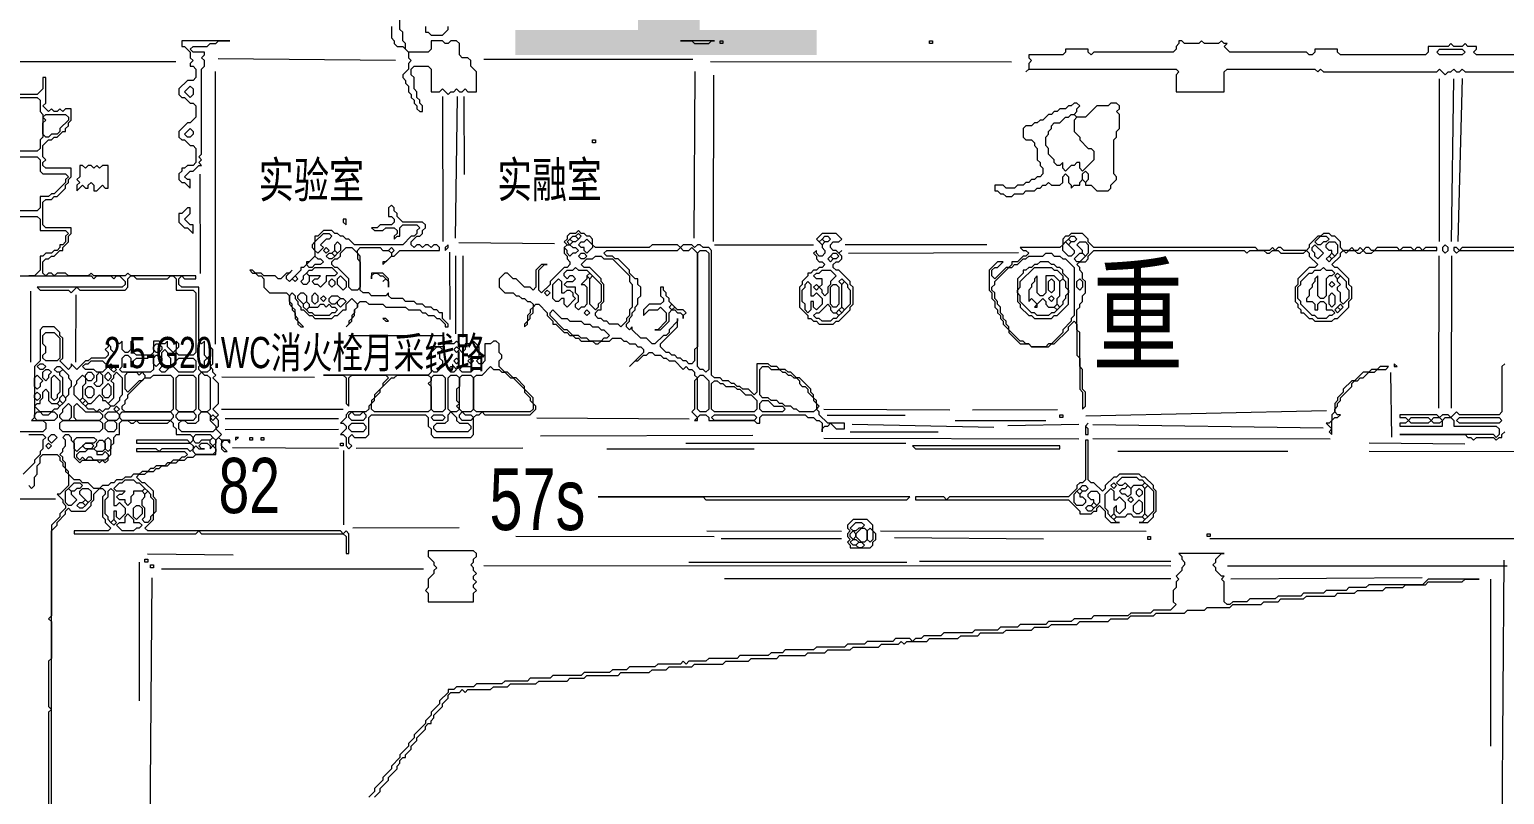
# Model space of a CAD drawing. Extents: x 10 to 1971, y 11 to 1392.
# Drawn here: x 695 to 1216, y 770 to 1040 of the extents above; entities that cross this region are included whole.
import ezdxf

# ---------------------------------------------------------------- set-up
doc = ezdxf.new("R2010")
doc.units = 0
for name, color, linetype, lineweight in [('OCR_TEXT', 6, 'Continuous', 0), ('TRACE_CURVE', 6, 'Continuous', 0), ('TRACE_STRAIGHT', 5, 'Continuous', 0), ('TRACE_TEXT_SYMBOL', 6, 'Continuous', 0)]:
    doc.layers.add(name, color=color, linetype=linetype, lineweight=lineweight)
doc.styles.add('wqy-unicode', font='wqy-unicode.lff')

msp = doc.modelspace()

# ---------------------------------------------------------------- linework, layer by layer
at = {"layer": 'TRACE_CURVE', "color": 6}
for points in [[(846, 1019), (847, 1018), (848, 1018), (849, 1019), (850, 1018), (853, 1018), (853, 1025), (851, 1027), (851, 1029), (850, 1030), (848, 1030), (847, 1031), (847, 1035), (846, 1036), (844, 1036), (843, 1035), (842, 1035), (841, 1036), (837, 1036), (837, 1033), (836, 1032), (829, 1032), (828, 1033), (828, 1035), (827, 1036), (827, 1039), (826, 1040), (826, 1044)], [(823, 1041), (823, 1037), (824, 1036), (824, 1035), (825, 1034), (827, 1034), (829, 1032), (829, 1030), (830, 1029), (829, 1028), (829, 1026), (827, 1024), (827, 1023), (828, 1022), (828, 1021), (829, 1020), (829, 1018), (830, 1017), (830, 1016), (831, 1015), (831, 1014), (832, 1013), (832, 1012), (833, 1011), (834, 1011), (834, 1013), (833, 1014), (833, 1015), (832, 1016), (832, 1018), (831, 1019), (831, 1023), (830, 1024), (830, 1026), (831, 1027), (836, 1027), (837, 1026), (837, 1018), (840, 1018), (841, 1019), (843, 1017), (844, 1018), (845, 1018), (846, 1019)], [(835, 1041), (835, 1039), (836, 1039), (837, 1038), (841, 1038), (843, 1040), (843, 1041)], [(710, 970), (701, 970), (700, 971), (700, 979), (701, 980), (703, 980), (704, 981), (705, 981), (708, 984), (708, 985), (709, 986), (709, 987), (710, 988), (710, 991), (701, 991), (700, 992), (700, 993), (701, 994), (700, 995), (700, 999), (702, 1001), (703, 1001), (704, 1002), (705, 1002), (707, 1004), (708, 1004), (708, 1005), (709, 1006), (709, 1007), (710, 1008), (710, 1012), (708, 1012), (707, 1011), (706, 1012), (705, 1011), (704, 1011), (703, 1012), (702, 1011), (700, 1013), (701, 1014), (701, 1023), (700, 1023), (700, 1019), (698, 1017), (679, 1017)], [(673, 1016), (698, 1016), (699, 1015), (699, 1011), (700, 1010), (700, 1002), (699, 1001), (699, 998), (698, 997), (673, 997)], [(673, 995), (698, 995), (699, 994), (699, 990), (700, 989), (708, 989), (709, 988), (708, 987), (708, 986), (704, 982), (703, 982), (702, 981), (699, 981), (699, 977), (698, 976), (673, 976)], [(673, 974), (698, 974), (699, 973), (699, 969), (708, 969), (709, 968), (708, 967), (708, 965), (707, 964), (706, 964), (706, 963), (705, 962), (704, 962)], [(763, 894), (764, 895), (765, 895), (766, 894), (766, 895), (763, 895), (762, 896), (763, 897), (761, 899), (762, 900), (762, 902), (761, 903), (762, 904), (760, 906), (762, 908), (762, 915), (760, 917), (761, 918), (760, 919), (760, 920), (759, 921), (760, 922), (760, 927), (759, 928), (759, 925), (758, 924), (757, 925), (757, 930), (756, 929), (755, 930), (755, 949), (749, 949), (748, 950), (748, 952), (749, 953), (750, 952), (754, 952), (754, 953), (731, 953), (730, 954), (729, 953), (718, 953), (717, 954), (716, 953), (709, 953), (708, 954), (705, 954), (704, 953), (703, 954), (702, 954), (701, 953), (700, 954), (700, 958), (701, 959), (702, 959), (703, 960), (704, 960), (706, 962), (707, 962), (707, 963), (709, 965), (709, 967), (710, 968), (710, 970)], [(889, 969), (888, 968), (886, 968), (885, 967), (885, 966), (884, 965), (885, 964), (884, 963), (884, 961), (885, 960), (885, 959), (886, 958), (886, 957), (885, 956), (884, 956), (879, 951), (879, 950), (876, 947), (875, 948), (875, 955), (877, 957), (878, 957), (876, 957), (874, 955), (874, 949), (873, 948), (872, 949), (870, 949), (867, 952), (866, 952), (864, 954), (863, 954), (861, 952), (861, 949), (863, 947), (866, 947), (867, 946), (868, 946), (869, 945), (870, 945), (871, 944), (872, 944), (873, 943), (873, 942), (872, 941), (872, 940), (871, 939), (871, 937), (870, 936), (870, 935), (871, 936), (871, 937), (872, 938), (872, 939), (873, 940), (873, 942), (874, 943), (875, 943), (878, 940), (878, 939), (880, 937), (880, 936), (881, 936), (884, 933)], [(975, 901), (975, 898), (975, 899), (976, 900), (977, 900), (978, 901), (980, 899), (983, 899), (983, 901), (977, 901), (974, 904), (974, 905), (973, 906), (974, 907), (973, 908), (973, 909), (972, 910), (972, 911), (971, 912), (971, 913), (967, 917), (966, 917), (964, 919), (963, 919), (962, 920), (960, 920), (959, 921), (957, 921), (956, 922), (952, 922), (952, 912), (951, 911), (949, 913), (947, 913), (946, 914), (945, 914), (944, 915), (943, 915), (942, 916), (940, 916), (939, 917), (937, 917), (936, 918), (936, 962), (935, 963), (933, 963), (932, 964), (931, 964), (930, 963), (929, 964), (926, 964), (925, 963), (924, 964), (915, 964), (914, 963), (895, 963), (894, 964), (894, 966), (893, 967), (892, 967), (891, 968), (890, 968), (889, 969)], [(704, 962), (703, 961), (701, 961), (700, 960), (699, 960), (699, 955), (697, 953), (695, 953)], [(1233, 963), (1201, 963), (1200, 962), (1199, 963), (1198, 963), (1198, 962), (1199, 961), (1200, 962), (1234, 962)], [(672, 953), (717, 953), (718, 952), (719, 953), (724, 953), (725, 952), (726, 953), (727, 953), (729, 951), (729, 950), (728, 949), (698, 949), (699, 948), (709, 948), (710, 947), (712, 949), (713, 948), (729, 948), (730, 949), (730, 952), (731, 953), (732, 953), (733, 952), (744, 952), (745, 953), (746, 953), (747, 952), (747, 948), (753, 948), (754, 947), (754, 926), (753, 925), (748, 925), (747, 926), (747, 927), (748, 928), (748, 929), (747, 930), (747, 927), (746, 926), (744, 928), (744, 930), (743, 929), (742, 929), (741, 930), (739, 930), (739, 926), (738, 925), (733, 925), (732, 926), (732, 929)], [(732, 929), (731, 930), (731, 927), (730, 926), (729, 926), (728, 927), (728, 930), (727, 929), (726, 930), (726, 927), (725, 926), (724, 927), (724, 928), (723, 929), (723, 930), (723, 928), (722, 927), (723, 926), (723, 925), (722, 924), (717, 924), (716, 923), (715, 923), (712, 920), (710, 922), (710, 921), (709, 920), (706, 923), (707, 924), (707, 931), (706, 932), (706, 933), (704, 935), (700, 935), (699, 934), (699, 923), (697, 921), (697, 903), (696, 902), (700, 902), (701, 901), (701, 899), (700, 898), (689, 898)], [(884, 933), (885, 933), (886, 932), (887, 932), (888, 931), (889, 931), (890, 930), (894, 930), (895, 929), (896, 929), (897, 930), (900, 930), (901, 931), (904, 931), (905, 930), (906, 930), (907, 929), (909, 929), (910, 928), (911, 928), (912, 927), (912, 926), (907, 921), (909, 923), (910, 923), (912, 925), (913, 925), (914, 926), (915, 926), (916, 925), (918, 925), (919, 924), (920, 924), (921, 923), (923, 923), (926, 920), (927, 921), (928, 920), (929, 920), (930, 919), (930, 918), (931, 917), (930, 916), (930, 906), (929, 905), (931, 903), (930, 902), (931, 902), (931, 903), (932, 904), (934, 904), (935, 903), (935, 902), (951, 902), (952, 901), (953, 901), (953, 903), (954, 904), (969, 904), (970, 903), (972, 903), (973, 902), (974, 902), (975, 901)], [(1216, 922), (1215, 921), (1215, 905), (1214, 904), (1200, 904)], [(708, 887), (707, 888), (707, 889), (706, 890), (707, 891), (707, 892), (708, 893), (708, 895), (707, 896), (708, 897), (709, 897), (710, 896), (710, 895), (711, 894), (711, 889), (713, 887), (714, 888), (719, 888), (720, 887), (721, 888), (722, 887), (723, 888), (723, 889), (724, 890), (724, 893), (725, 894), (725, 896), (726, 897), (727, 897), (727, 901)], [(727, 901), (728, 902), (730, 902), (731, 901), (732, 901), (733, 902), (734, 901), (744, 901), (745, 902), (746, 901), (746, 900), (747, 899), (747, 897), (752, 897), (753, 896), (753, 895), (752, 894), (751, 895), (733, 895), (733, 894), (752, 894), (753, 893), (753, 892), (752, 891), (751, 892), (742, 892), (741, 891), (740, 892), (733, 892), (733, 891), (750, 891), (751, 890), (750, 889), (749, 889), (748, 888), (746, 888), (745, 887), (744, 887), (743, 886), (740, 886), (739, 885), (738, 885), (737, 884), (735, 884), (734, 883), (732, 883), (731, 882), (729, 882), (728, 881), (726, 881), (725, 880), (724, 880), (723, 879), (721, 879), (720, 878), (718, 878), (716, 880), (714, 880), (713, 881), (711, 881), (709, 883), (709, 884), (708, 885), (708, 887)], [(1200, 904), (1199, 905), (1197, 903), (1196, 904), (1194, 904), (1193, 903), (1192, 904), (1179, 904), (1179, 903), (1181, 903), (1182, 902), (1181, 901), (1179, 901), (1179, 900), (1194, 900), (1194, 902), (1195, 903), (1197, 903), (1198, 902), (1198, 900), (1213, 900), (1214, 899), (1214, 897), (1213, 896), (1212, 897), (1179, 897), (1202, 897), (1203, 896), (1204, 896), (1205, 895), (1206, 896), (1212, 896), (1213, 895), (1214, 896), (1215, 896), (1215, 897), (1216, 898)], [(695, 897), (700, 897), (701, 896), (700, 895), (700, 892), (699, 891), (699, 890), (697, 888), (697, 887), (693, 883)], [(710, 870), (715, 870), (717, 872), (717, 873), (718, 874), (718, 876), (720, 878), (721, 878), (722, 877), (722, 876), (721, 875), (721, 868), (722, 867), (722, 866), (724, 864), (723, 863), (711, 863), (711, 862), (754, 862), (755, 863), (756, 862), (806, 862), (807, 861), (807, 855), (808, 855), (808, 862), (807, 863), (806, 862), (805, 863), (737, 863), (736, 864), (739, 867), (739, 869), (740, 870), (740, 874), (739, 875), (739, 877), (736, 880), (735, 880), (733, 882), (734, 883), (736, 883), (737, 884), (739, 884), (740, 885), (741, 885), (742, 886), (744, 886), (745, 887), (747, 887), (748, 888), (750, 888), (751, 889), (753, 889), (754, 890), (761, 890), (761, 895), (762, 896), (763, 895), (763, 892), (764, 891), (765, 891), (763, 893), (763, 894)], [(695, 879), (696, 878), (697, 879), (697, 882), (698, 883), (698, 886)], [(698, 886), (699, 887), (699, 889), (700, 890), (705, 890), (706, 889), (706, 888), (707, 887), (707, 886), (708, 885), (708, 884), (709, 883), (709, 879), (706, 876), (705, 876), (707, 874), (707, 873), (708, 872), (708, 871), (706, 869), (706, 868), (703, 865), (703, 833), (702, 832), (703, 831), (703, 818), (702, 817), (702, 801), (703, 800), (702, 799), (702, 763)], [(703, 765), (703, 863), (705, 865), (705, 866), (708, 869), (708, 870), (709, 871), (710, 870)], [(1101, 855), (1102, 854), (1102, 853), (1103, 852), (1103, 851), (1102, 850), (1102, 849), (1100, 847), (1101, 846), (1100, 845), (1100, 843), (1099, 842), (1099, 838), (1100, 837), (1098, 835), (1092, 835), (1091, 834), (1084, 834), (1083, 833), (1071, 833), (1070, 832), (1064, 832), (1063, 831), (1055, 831), (1054, 830), (1045, 830), (1044, 829), (1038, 829), (1037, 828), (1029, 828), (1028, 827), (1018, 827), (1017, 826), (1011, 826), (1010, 825), (1008, 825), (1007, 824), (1006, 825), (1001, 825), (1000, 824), (991, 824), (990, 823), (984, 823), (983, 822), (973, 822), (972, 821), (962, 821), (961, 820), (957, 820), (956, 819), (946, 819), (945, 818), (935, 818), (934, 817), (928, 817), (927, 816), (926, 817), (925, 816), (917, 816), (916, 815), (907, 815), (906, 814), (901, 814), (900, 813)], [(1163, 841), (1164, 842), (1173, 842), (1174, 843), (1180, 843), (1181, 844), (1188, 844), (1189, 845), (1201, 845), (1202, 846), (1207, 846), (1189, 846), (1187, 844), (1168, 844), (1167, 843), (1161, 843), (1160, 842), (1153, 842), (1152, 841), (1145, 841), (1144, 840), (1136, 840), (1135, 839), (1126, 839), (1125, 838), (1120, 838), (1119, 837), (1118, 837), (1117, 838), (1117, 845), (1116, 846), (1117, 847), (1116, 847), (1114, 849), (1114, 850), (1113, 851), (1114, 852), (1114, 853), (1116, 855), (1117, 855), (1101, 855)], [(886, 811), (891, 811), (892, 812), (903, 812), (904, 813), (914, 813), (915, 814), (920, 814), (921, 815), (929, 815), (930, 816), (940, 816), (941, 817), (949, 817), (950, 818), (959, 818), (960, 819), (969, 819), (970, 820), (976, 820), (977, 821), (985, 821), (986, 822), (995, 822), (996, 823), (1002, 823), (1003, 824), (1004, 823), (1005, 824), (1012, 824), (1013, 825), (1023, 825), (1024, 826), (1030, 826), (1031, 827), (1039, 827), (1040, 828), (1049, 828), (1050, 829), (1055, 829), (1056, 830), (1065, 830), (1066, 831), (1076, 831), (1077, 832), (1083, 832), (1084, 833), (1092, 833), (1093, 834), (1103, 834), (1104, 835), (1110, 835), (1111, 836), (1119, 836), (1120, 837), (1130, 837), (1131, 838), (1136, 838), (1137, 839), (1145, 839), (1146, 840), (1156, 840), (1157, 841), (1163, 841)], [(900, 813), (891, 813), (890, 812), (880, 812), (879, 811), (872, 811), (871, 810), (863, 810), (862, 809), (853, 809), (852, 808), (846, 808), (845, 807), (843, 807), (843, 806), (840, 803), (840, 802), (837, 799), (837, 798), (835, 796), (835, 795), (831, 791), (831, 790), (829, 788), (829, 787), (826, 784), (826, 783), (823, 780), (823, 779), (820, 776), (820, 775), (817, 772), (817, 771), (815, 769)], [(817, 769), (819, 771), (819, 772), (822, 775), (822, 776), (825, 779), (825, 780), (826, 781), (826, 782), (827, 783), (828, 783), (828, 784), (830, 786), (830, 787), (832, 789), (832, 790), (835, 793), (835, 794), (836, 795), (837, 795), (837, 796), (838, 797), (838, 798), (841, 801), (841, 802), (843, 804), (843, 805), (844, 806), (847, 806), (848, 807), (849, 806), (850, 807), (858, 807), (859, 808), (864, 808), (865, 809), (874, 809), (875, 810), (885, 810), (886, 811)]]:
    msp.add_lwpolyline(points, dxfattribs=at)
for points in [[(700, 1009), (701, 1010), (708, 1010), (709, 1009), (709, 1008), (706, 1005), (706, 1004), (705, 1003), (703, 1003), (702, 1002), (701, 1002), (700, 1003), (700, 1007), (701, 1008)], [(884, 963), (885, 964), (886, 964), (887, 963), (888, 963), (889, 962), (888, 961), (887, 961), (886, 960), (885, 961), (885, 962)], [(885, 965), (886, 966), (887, 965), (886, 964)], [(886, 966), (887, 967), (888, 967), (889, 966), (888, 965), (887, 965)], [(888, 967), (889, 968), (890, 967), (889, 966)], [(891, 965), (892, 966), (894, 964), (894, 963), (892, 961), (891, 962), (891, 963), (890, 963), (889, 964), (890, 965)], [(889, 960), (890, 961), (891, 961), (892, 960), (891, 959), (890, 959)], [(894, 959), (895, 960), (897, 960), (898, 959), (901, 959), (907, 953), (907, 951), (908, 950), (908, 942), (907, 941), (907, 939), (906, 938), (906, 937), (904, 935), (903, 936), (900, 936), (899, 937), (898, 937), (897, 938), (896, 938), (895, 939), (895, 940), (896, 941), (897, 941), (897, 943), (898, 944), (898, 950), (897, 951), (897, 952), (893, 956), (891, 956), (890, 957), (892, 959)], [(924, 962), (925, 963), (926, 962), (928, 962), (929, 963), (931, 961), (931, 928), (930, 927), (930, 923), (929, 922), (928, 922), (927, 923), (926, 923), (925, 924), (924, 924), (923, 925), (922, 925), (921, 926), (920, 926), (918, 928), (918, 929), (924, 935), (924, 938), (924, 937), (921, 934), (921, 933), (920, 932), (919, 932), (916, 929), (915, 929), (913, 931), (911, 931), (908, 934), (908, 935), (907, 934), (906, 935), (906, 936), (907, 937), (907, 938), (908, 939), (908, 940), (909, 941), (909, 942), (910, 943), (910, 945), (911, 946), (911, 949), (910, 950), (910, 952), (909, 952), (907, 954), (907, 955), (903, 959), (902, 959), (901, 960), (899, 960), (898, 961), (899, 962)], [(931, 961), (932, 962), (934, 962), (935, 961), (935, 920), (934, 919), (933, 920), (932, 920), (931, 921)], [(887, 955), (888, 956), (889, 955), (892, 955), (893, 954), (892, 953), (892, 952), (890, 950), (891, 950), (892, 949), (892, 943), (891, 942), (890, 942), (889, 941), (888, 942), (888, 943), (889, 944), (889, 946), (888, 947), (888, 949), (885, 949), (884, 950), (885, 951), (887, 951), (888, 952), (887, 953), (886, 953), (885, 952), (884, 953), (884, 954), (885, 955)], [(892, 953), (893, 954), (894, 953), (893, 952)], [(893, 952), (894, 953), (897, 950), (897, 944), (896, 943), (896, 942), (895, 941), (893, 943)], [(877, 947), (878, 948), (879, 947), (878, 946)], [(882, 952), (883, 951), (883, 947), (884, 947), (885, 948), (886, 948), (887, 947), (887, 946), (888, 945), (885, 942), (884, 943), (884, 945), (883, 945), (882, 944), (881, 944), (880, 945), (880, 950)], [(879, 940), (880, 941), (883, 938), (885, 938), (886, 937), (890, 937), (891, 936), (893, 936), (894, 935), (896, 935), (897, 934), (898, 934), (900, 932), (899, 931), (898, 931), (897, 930), (893, 930), (892, 931), (890, 931), (889, 932), (887, 932), (885, 934), (884, 934), (879, 939)], [(891, 940), (892, 941), (893, 940), (892, 939)], [(700, 932), (701, 933), (704, 933), (706, 931), (706, 924), (705, 923), (701, 923), (700, 924), (700, 925), (701, 926), (701, 928), (700, 929)], [(739, 928), (740, 929), (741, 929), (742, 928), (742, 927), (741, 926), (740, 926), (739, 927)], [(742, 926), (743, 927), (744, 926), (744, 925), (745, 924), (745, 921), (743, 919), (742, 919), (741, 920), (742, 921)], [(698, 921), (699, 922), (700, 922), (701, 921), (700, 920), (699, 920)], [(716, 922), (717, 923), (721, 923), (723, 921), (721, 919), (719, 919), (718, 920), (715, 920), (714, 921), (715, 922)], [(723, 921), (724, 922), (725, 921), (724, 920)], [(728, 924), (729, 925), (730, 925), (731, 924), (731, 921), (732, 921), (732, 923), (733, 924), (737, 924), (738, 925), (739, 924), (739, 920), (738, 919), (728, 919), (727, 920), (728, 921)], [(739, 924), (740, 925), (741, 925), (742, 924), (742, 923), (740, 921), (739, 922)], [(748, 924), (753, 924), (754, 923), (754, 920), (753, 919), (748, 919), (746, 921), (746, 922)], [(757, 923), (758, 924), (759, 923), (759, 920), (758, 919), (756, 919), (755, 920), (755, 921), (756, 922), (757, 921)], [(697, 917), (698, 918), (700, 916), (699, 915), (699, 914), (698, 913), (697, 914)], [(700, 919), (701, 920), (702, 920), (703, 919), (702, 918), (702, 917), (701, 916), (700, 917)], [(703, 917), (704, 918), (706, 916), (706, 912), (705, 911), (705, 910), (704, 909), (703, 910)], [(704, 920), (705, 921), (706, 921), (707, 920), (706, 919), (705, 919)], [(706, 919), (707, 920), (709, 918), (709, 917), (710, 916), (710, 914), (709, 913), (709, 911), (708, 910), (707, 911), (707, 917), (706, 918)], [(714, 918), (715, 917), (715, 915), (714, 914), (714, 910), (713, 909), (711, 911), (711, 914), (712, 915), (712, 916)], [(715, 918), (716, 919), (717, 919), (718, 918), (718, 917), (717, 916), (716, 916), (715, 917)], [(719, 918), (720, 919), (721, 918), (721, 915), (720, 914), (719, 914), (718, 915), (719, 916)], [(722, 918), (723, 919), (724, 918), (724, 917), (723, 916), (722, 917)], [(725, 918), (726, 919), (728, 917), (728, 911), (727, 910), (727, 909), (725, 907), (724, 907), (723, 908), (725, 910), (725, 915), (724, 916), (725, 917)], [(724, 920), (725, 921), (726, 920), (725, 919)], [(738, 917), (739, 918), (745, 918), (746, 917), (746, 906), (745, 905), (729, 905), (728, 906), (728, 907), (729, 908), (729, 909), (730, 910), (730, 911), (736, 917)], [(729, 918), (730, 919), (733, 919), (734, 918), (735, 919), (736, 918), (736, 917), (735, 916), (734, 916), (730, 912), (729, 913)], [(747, 917), (748, 918), (753, 918), (754, 917), (754, 906), (753, 905), (748, 905), (747, 906)], [(755, 918), (756, 919), (757, 918), (758, 918), (759, 917), (759, 906), (758, 905), (756, 905), (755, 906)], [(931, 917), (932, 918), (933, 918), (935, 916), (935, 906), (934, 905), (932, 905), (931, 906)], [(953, 920), (954, 921), (956, 921), (957, 920), (960, 920), (961, 919), (962, 919), (963, 918), (964, 918), (965, 917), (966, 917), (967, 916), (967, 915), (968, 914), (969, 914), (970, 913), (970, 912), (972, 910), (972, 909), (973, 908), (973, 906), (972, 905), (967, 905), (966, 906), (965, 906), (964, 907), (962, 907), (961, 908), (960, 908), (959, 909), (957, 909), (956, 910), (954, 910), (953, 911)], [(700, 912), (701, 913), (702, 912), (702, 909), (703, 908), (705, 908), (706, 907), (705, 906), (704, 906), (703, 905), (699, 905), (697, 907), (698, 908), (699, 908), (699, 909), (700, 910)], [(697, 911), (698, 912), (699, 911), (699, 910), (698, 909), (697, 910)], [(715, 913), (716, 914), (717, 914), (718, 913), (718, 911), (717, 910), (716, 910), (715, 911)], [(723, 915), (724, 914), (724, 911), (723, 910), (722, 910), (721, 911), (721, 913)], [(936, 915), (937, 916), (938, 916), (939, 915), (940, 915), (941, 914), (944, 914), (945, 913), (946, 913), (948, 911), (950, 911), (952, 909), (952, 906), (951, 905), (937, 905), (936, 906)], [(705, 908), (706, 909), (707, 908), (706, 907)], [(706, 910), (707, 911), (708, 910), (708, 909), (707, 908), (706, 909)], [(709, 908), (710, 907), (710, 903), (709, 902), (707, 902), (706, 903), (706, 904), (707, 905), (707, 906)], [(711, 907), (712, 908), (715, 905), (720, 905), (721, 904), (721, 903), (720, 902), (712, 902), (711, 903)], [(713, 909), (714, 910), (715, 909), (714, 908)], [(714, 908), (715, 909), (716, 908), (715, 907)], [(720, 911), (721, 910), (721, 909), (722, 909), (724, 907), (723, 906), (722, 906), (721, 905), (720, 906), (719, 905), (718, 906), (716, 906), (715, 907), (716, 908), (717, 908)], [(725, 906), (726, 907), (727, 906), (726, 905)], [(953, 908), (954, 909), (956, 909), (958, 907), (961, 907), (962, 906), (961, 905), (954, 905), (953, 906)], [(697, 904), (698, 905), (699, 905), (700, 904), (702, 904), (703, 905), (704, 905), (705, 904), (705, 903), (704, 902), (698, 902), (697, 903)], [(706, 901), (707, 902), (720, 902), (721, 901), (721, 899), (720, 898), (707, 898), (706, 899)], [(722, 904), (723, 905), (726, 905), (727, 904), (727, 903), (726, 902), (723, 902), (722, 903)], [(722, 901), (723, 902), (725, 902), (726, 901), (726, 899), (725, 898), (723, 898), (722, 899)], [(727, 904), (728, 905), (745, 905), (746, 904), (746, 903), (745, 902), (728, 902), (727, 903)], [(747, 904), (748, 905), (753, 905), (754, 904), (754, 903), (753, 902), (748, 902), (747, 903)], [(755, 904), (756, 905), (758, 905), (759, 904), (759, 902), (761, 900), (761, 899), (760, 898), (749, 898), (748, 899), (748, 901), (749, 902), (750, 902), (751, 901), (754, 901), (755, 902)], [(759, 903), (760, 904), (761, 903), (760, 902)], [(936, 903), (937, 904), (951, 904), (952, 903), (951, 902), (937, 902)], [(1182, 902), (1183, 903), (1189, 903), (1190, 902), (1189, 901), (1183, 901)], [(1190, 902), (1191, 903), (1193, 903), (1194, 902), (1193, 901), (1191, 901)], [(1199, 902), (1200, 903), (1214, 903), (1215, 902), (1214, 901), (1200, 901)], [(702, 896), (703, 897), (704, 897), (705, 896), (703, 894), (702, 895)], [(711, 895), (712, 896), (718, 896), (719, 895), (718, 894), (715, 894), (712, 891), (711, 892)], [(722, 895), (723, 896), (724, 895), (724, 892), (723, 891), (722, 892)], [(753, 896), (754, 897), (759, 897), (760, 896), (759, 895), (756, 895), (755, 894), (754, 894), (753, 895)], [(759, 895), (760, 896), (761, 895), (761, 894), (760, 893), (759, 894)], [(701, 893), (702, 894), (703, 893), (702, 892)], [(715, 891), (716, 892), (718, 892), (719, 891), (719, 890), (721, 890), (722, 891), (723, 890), (723, 889), (722, 888), (718, 888), (717, 889), (716, 889), (715, 888), (714, 889), (713, 888), (712, 889), (712, 890), (713, 891)], [(714, 893), (715, 894), (717, 894), (718, 893), (717, 892), (715, 892)], [(719, 894), (720, 895), (721, 895), (722, 894), (722, 892), (721, 891), (719, 891), (718, 892), (719, 893)], [(755, 893), (756, 894), (758, 894), (759, 893), (759, 892), (760, 893), (761, 892), (761, 891), (760, 890), (754, 890), (753, 891), (753, 892), (754, 893), (755, 892), (757, 892), (756, 892)], [(711, 880), (713, 880), (714, 879), (713, 878), (712, 878), (711, 877), (710, 877), (709, 878)], [(728, 880), (729, 881), (732, 881), (733, 880), (734, 880), (736, 878), (735, 877), (732, 877), (732, 876), (731, 875), (731, 873), (730, 872), (729, 873), (729, 874), (727, 874), (726, 875), (727, 876), (728, 876), (729, 877), (726, 877), (725, 878), (727, 880)], [(708, 877), (709, 878), (710, 877), (710, 876), (712, 874), (710, 872), (709, 872), (708, 873)], [(713, 877), (714, 878), (716, 878), (717, 877), (717, 874), (716, 873), (713, 876)], [(723, 877), (724, 878), (725, 877), (725, 872), (726, 872), (727, 873), (729, 871), (729, 869), (727, 867), (726, 868), (726, 870), (725, 870), (725, 867), (724, 866), (723, 867), (723, 868), (722, 869), (722, 874), (723, 875)], [(735, 877), (736, 878), (737, 877), (736, 876)], [(736, 876), (737, 877), (738, 876), (738, 875), (739, 874), (739, 869), (738, 868), (738, 867), (737, 866), (736, 866), (735, 867), (736, 868), (736, 871), (735, 872), (735, 874), (736, 875)], [(712, 872), (713, 873), (714, 873), (715, 872), (714, 871), (713, 871)], [(714, 873), (715, 874), (716, 873), (715, 872)], [(732, 871), (733, 872), (734, 872), (735, 871), (735, 869), (733, 867), (732, 868)], [(724, 866), (725, 867), (726, 866), (725, 865)], [(729, 868), (730, 869), (732, 867), (732, 866), (734, 866), (735, 865), (734, 864), (733, 864), (732, 863), (728, 863), (726, 865), (727, 866), (729, 866)]]:
    msp.add_lwpolyline(points, close=True, dxfattribs=at)
at = {"layer": 'TRACE_STRAIGHT', "color": 5}
for p, q in [((679.37, 1028.75), (746.87, 1028.74)), ((761.89, 1029.74), (824.41, 1029.16)), ((855.62, 1029.55), (929.37, 1029.57)), ((935.63, 1028.67), (1041.88, 1028.53)), ((760.86, 928.87), (760.9, 1025.12)), ((929.84, 966.37), (930.25, 1025.13)), ((936.67, 965.13), (936.83, 1023.88)), ((1192.85, 1022.63), (1192.87, 965.12)), ((1197.17, 965.12), (1198.06, 1022.63)), ((1199.57, 965.12), (1201.07, 1022.65)), ((841.08, 1016.38), (841.12, 965.12)), ((845.61, 966.38), (846.36, 1016.38)), ((848.56, 1016.38), (848.63, 988.87)), ((755.43, 988.88), (755.53, 953.87)), ((846.86, 964.83), (880.63, 964.49)), ((937, 964), (972, 964)), ((983.12, 964.14), (1033.13, 964.15)), ((843.51, 961.38), (843.57, 937.62)), ((845.62, 960.12), (845.62, 932.62)), ((848.27, 960.12), (848.27, 931.38)), ((984.37, 961.06), (1044.38, 961.22)), ((1192.75, 906.38), (1192.87, 960.13)), ((1197.22, 906.37), (1197.34, 960.13)), ((695.62, 947.62), (695.62, 922.62)), ((711.65, 922.62), (711.71, 946.38)), ((808, 932), (841, 932)), ((763.12, 917.39), (795.88, 917.32)), ((1175.68, 918.88), (1176.06, 896.12)), ((763, 906), (806, 906)), ((975.62, 905.96), (1020.16, 905.74)), ((764.38, 902.62), (804.38, 902.62)), ((874.38, 902.96), (928.12, 902.54)), ((976.88, 903.88), (1004.38, 903.88)), ((1022, 902), (1054, 902)), ((1028.13, 905.77), (1058.13, 905.91)), ((1068.1, 903.64), (1153.14, 905.5)), ((764.37, 898.76), (804.37, 898.91)), ((875.62, 896.54), (950.62, 896.81)), ((975.62, 895.68), (1065.63, 895.5)), ((985, 898), (1016, 898)), ((985.61, 900.7), (1035.61, 899.64)), ((1040.6, 900.25), (1065.64, 900.62)), ((1070.61, 900.5), (1151.86, 899.39)), ((1070.62, 895.57), (1154.38, 895.44)), ((766.87, 892.44), (804.38, 892.23)), ((806.1, 891.38), (806.1, 865.12)), ((810.62, 892.16), (869.37, 892.3)), ((899, 892), (951, 892)), ((926.88, 894.02), (1004.63, 893.93)), ((1079.38, 891.11), (1139.38, 891.11)), ((1168.12, 894.09), (1201.87, 893.79)), ((1168.12, 891.13), (1241.88, 890.99)), ((541.88, 874.34), (704.38, 874.35)), ((809.37, 864.11), (846.88, 864.18)), ((866.88, 861.16), (936.88, 861.02)), ((934.37, 863.02), (981.88, 862.91)), ((939.37, 860.29), (981.88, 860.3)), ((995.62, 863.05), (1089.38, 862.88)), ((1000.62, 860.65), (1053.14, 860.15)), ((1111.87, 860.27), (1236.88, 860.35)), ((736.86, 854.94), (767.16, 854.55)), ((734, 852), (734, 803)), ((741.87, 849.61), (834.37, 849.64)), ((855.62, 850.82), (1098.12, 850.63)), ((928, 852), (1005, 852)), ((1009.37, 852.35), (1098.12, 852.36)), ((1118.13, 850.68), (1216.88, 850.7)), ((1214.3, 657.65), (1215.83, 852.65)), ((737.09, 668.89), (738.55, 846.4)), ((940.62, 846.24), (1098.12, 846.18)), ((1119.37, 846.12), (1186.87, 846.51)), ((1211, 846), (1211, 787))]:
    msp.add_line(p, q, dxfattribs=at)
at = {"layer": 'TRACE_TEXT_SYMBOL', "color": 6}
for points in [[(749, 1036), (749, 1034), (750, 1034), (752, 1032), (752, 1030), (753, 1029), (752, 1028), (752, 1027), (753, 1027), (754, 1026), (754, 1023), (753, 1022), (751, 1022), (748, 1019), (748, 1017), (749, 1016), (750, 1016), (752, 1014), (753, 1014), (754, 1013), (754, 1009), (752, 1007), (751, 1007), (748, 1004), (748, 1002), (749, 1001), (750, 1001), (752, 999), (753, 999), (754, 998), (754, 993), (753, 992), (751, 992), (750, 991), (749, 991), (749, 990), (748, 989), (748, 987), (749, 986), (750, 986), (752, 984), (752, 987), (751, 987), (750, 988), (752, 990), (753, 990), (755, 992), (756, 992), (755, 993), (756, 994), (755, 995), (756, 996), (756, 1026), (757, 1027), (757, 1029), (756, 1030), (757, 1031), (757, 1032), (753, 1032), (752, 1033), (753, 1034), (758, 1034), (759, 1035), (761, 1035)], [(761, 1035), (762, 1036), (766, 1036), (749, 1036)], [(1101, 1036), (1101, 1035), (1100, 1034), (1100, 1033), (1099, 1032), (1071, 1032), (1070, 1031), (1069, 1032), (1069, 1033), (1061, 1033), (1061, 1032), (1060, 1031), (1048, 1031), (1048, 1030), (1049, 1029), (1048, 1028), (1048, 1026), (1047, 1025), (1048, 1026), (1100, 1026), (1101, 1025), (1100, 1024), (1100, 1018), (1117, 1018), (1117, 1025), (1118, 1026), (1149, 1026), (1150, 1025), (1151, 1026), (1152, 1025), (1192, 1025), (1193, 1026), (1195, 1024), (1196, 1025), (1197, 1025), (1198, 1026), (1199, 1025), (1200, 1025), (1201, 1026), (1202, 1025), (1243, 1025)], [(1236, 1031), (1206, 1031), (1205, 1032), (1206, 1033), (1206, 1034), (1203, 1034), (1202, 1035), (1201, 1034), (1198, 1034), (1197, 1035), (1196, 1034), (1189, 1034), (1189, 1032), (1188, 1031), (1158, 1031), (1157, 1032), (1157, 1033), (1149, 1033), (1149, 1032), (1148, 1031), (1147, 1031), (1146, 1032), (1119, 1032), (1117, 1034), (1118, 1035), (1117, 1035), (1116, 1036), (1115, 1035), (1110, 1035), (1109, 1036), (1108, 1035), (1103, 1035), (1102, 1036), (1101, 1036)], [(1064, 1014), (1063, 1013), (1062, 1013), (1061, 1012), (1059, 1012), (1058, 1011), (1057, 1011), (1056, 1010), (1055, 1010), (1053, 1008), (1052, 1008), (1051, 1007), (1050, 1007), (1049, 1006), (1047, 1006), (1046, 1005), (1046, 1002), (1047, 1001), (1049, 1001), (1050, 1000), (1050, 999), (1051, 998), (1051, 994), (1052, 993), (1052, 992), (1053, 991), (1053, 989), (1052, 988), (1051, 988), (1050, 987), (1049, 987), (1048, 986), (1047, 986), (1046, 985), (1044, 985), (1043, 984), (1040, 984), (1039, 985), (1036, 985), (1036, 983), (1037, 983), (1038, 982), (1039, 982), (1040, 981), (1042, 981), (1043, 982), (1046, 982), (1047, 983), (1050, 983), (1051, 984), (1052, 984), (1053, 985), (1054, 985), (1055, 986), (1056, 985), (1059, 985), (1060, 986), (1060, 988), (1061, 989), (1062, 988), (1062, 986), (1063, 985), (1063, 984), (1064, 985)], [(1064, 985), (1066, 985), (1066, 986), (1067, 987), (1068, 986), (1068, 985), (1070, 985), (1072, 983), (1076, 983), (1077, 984), (1077, 985), (1079, 987), (1079, 988), (1078, 989), (1078, 1001), (1079, 1002), (1079, 1004), (1080, 1005), (1080, 1010), (1079, 1011), (1080, 1012), (1080, 1013), (1079, 1014), (1077, 1014), (1076, 1013), (1072, 1013), (1068, 1009), (1065, 1009), (1064, 1010), (1065, 1011), (1065, 1012), (1066, 1013), (1065, 1014), (1064, 1014)], [(823, 978), (822, 977), (822, 974), (823, 974), (824, 973), (824, 972), (823, 971), (819, 971), (818, 970), (816, 970), (817, 969), (820, 969), (821, 970), (824, 970), (825, 969), (825, 968), (824, 967), (824, 966), (825, 967), (826, 967), (826, 970), (827, 971), (832, 971), (833, 970), (832, 969), (832, 968), (831, 967), (830, 967), (827, 964), (810, 964), (808, 966), (807, 966), (806, 967), (805, 967), (804, 968), (803, 968), (802, 969), (799, 969), (797, 967), (796, 967), (796, 965), (795, 964), (795, 963), (796, 962), (796, 960), (794, 958), (793, 958), (793, 957), (792, 956), (791, 956), (791, 955), (787, 951), (786, 952), (786, 953), (788, 955), (787, 954), (786, 954), (784, 952), (783, 952), (782, 953), (778, 953), (777, 954), (775, 954), (774, 955)], [(830, 965), (832, 967), (833, 967), (834, 968), (834, 969), (835, 970), (835, 971), (834, 972), (827, 972), (825, 974), (825, 975), (824, 976), (824, 977), (823, 978)], [(815, 943), (820, 943), (821, 942), (828, 942), (829, 941), (833, 941), (834, 940), (835, 940), (836, 939), (838, 939), (839, 938), (840, 938), (842, 936), (842, 935), (843, 935), (843, 936), (841, 938), (841, 940), (840, 940), (839, 941), (838, 941), (837, 942), (835, 942), (834, 943), (832, 943), (831, 944), (828, 944), (827, 945), (823, 945), (822, 946), (822, 947), (821, 946), (816, 946), (815, 947), (813, 947), (812, 948), (812, 960), (811, 961), (811, 962), (812, 963), (819, 963), (820, 962), (822, 962), (823, 961), (823, 960), (821, 958), (820, 958), (820, 957), (823, 960), (824, 960), (826, 962), (840, 962), (840, 963), (839, 964), (838, 964), (837, 963), (836, 964), (835, 964), (834, 963), (833, 964), (832, 964), (831, 963), (830, 964), (830, 965)], [(1063, 968), (1062, 967), (1061, 967), (1060, 966), (1060, 964), (1059, 963), (1045, 963), (1046, 962), (1047, 962), (1048, 961), (1047, 960), (1046, 960), (1044, 958), (1042, 958), (1042, 957), (1041, 956), (1040, 956), (1036, 952), (1035, 953), (1035, 955), (1036, 956), (1037, 956), (1039, 958), (1037, 958), (1034, 955), (1034, 948), (1035, 947), (1035, 945), (1036, 944), (1036, 942), (1037, 941), (1037, 940), (1038, 939), (1038, 938), (1039, 937), (1039, 936), (1041, 934), (1041, 933), (1045, 929), (1048, 929), (1049, 928), (1055, 928), (1056, 929), (1057, 929), (1062, 934), (1062, 935), (1064, 937), (1065, 936), (1065, 925), (1066, 924), (1066, 913), (1067, 912), (1067, 906), (1068, 907), (1068, 912), (1067, 913), (1067, 920), (1066, 921), (1066, 933), (1065, 934), (1065, 941), (1066, 942), (1066, 943), (1067, 944)], [(1167, 961), (1169, 961), (1170, 962), (1192, 962), (1192, 963), (1188, 963), (1187, 962), (1186, 963), (1185, 963), (1184, 962), (1183, 963), (1180, 963), (1179, 962), (1178, 963), (1171, 963), (1170, 962), (1169, 962), (1168, 963), (1167, 963), (1166, 962), (1165, 963), (1164, 962), (1163, 962), (1162, 963), (1161, 962), (1159, 962), (1158, 963), (1158, 965), (1156, 967), (1155, 967), (1154, 968), (1152, 968), (1151, 967), (1150, 967), (1147, 964), (1147, 963), (1146, 962), (1138, 962), (1137, 963), (1136, 963), (1135, 962), (1134, 963), (1133, 962), (1129, 962), (1128, 963), (1071, 963), (1069, 965), (1069, 966), (1067, 968), (1063, 968)], [(1067, 944), (1067, 946), (1068, 947), (1068, 951), (1067, 952), (1067, 954), (1066, 955), (1066, 956), (1065, 957), (1066, 958), (1068, 958), (1069, 959), (1069, 960), (1071, 962), (1124, 962), (1125, 961), (1126, 962), (1131, 962), (1132, 961), (1133, 961), (1134, 962), (1136, 962), (1137, 961), (1145, 961), (1146, 962), (1147, 961), (1147, 960), (1150, 957), (1149, 956), (1147, 956), (1143, 952), (1143, 950), (1142, 949), (1142, 944), (1143, 943), (1143, 942), (1144, 941), (1144, 940), (1145, 940), (1147, 938), (1148, 938), (1149, 937), (1155, 937), (1156, 938), (1157, 938), (1161, 942), (1161, 944), (1162, 945), (1162, 949), (1161, 950), (1161, 952), (1157, 956), (1156, 956), (1155, 957), (1158, 960), (1158, 961), (1159, 962), (1160, 961), (1161, 962), (1163, 962), (1164, 961), (1165, 961), (1166, 962), (1167, 961)], [(774, 955), (773, 955), (774, 954), (775, 954), (776, 953), (777, 953), (778, 952), (778, 949), (780, 947), (786, 947), (787, 946), (787, 943), (788, 942), (788, 941), (789, 940), (789, 938), (790, 937), (790, 936), (791, 935), (792, 935), (790, 937), (790, 938), (789, 939), (789, 941), (788, 942), (788, 943), (787, 944), (787, 946), (788, 947), (789, 946), (789, 945), (790, 944), (790, 943), (791, 942), (791, 941), (792, 941), (794, 939), (795, 939), (796, 938), (802, 938), (803, 939), (804, 939), (806, 941), (807, 941), (807, 943), (809, 945), (811, 943), (811, 942), (810, 941), (810, 940), (809, 939), (809, 938), (808, 937), (808, 936), (807, 935), (809, 937), (809, 938), (810, 939), (810, 941), (811, 942), (811, 943), (812, 944), (814, 944), (815, 943)], [(846, 930), (845, 929), (842, 929), (841, 928), (837, 928), (837, 919), (836, 918), (799, 918), (806, 918), (807, 917), (807, 908), (808, 907), (808, 917), (809, 918), (821, 918), (822, 917), (820, 915), (820, 914), (817, 911), (817, 910), (816, 909), (816, 908), (815, 907), (815, 906), (814, 905), (808, 905), (807, 904), (807, 903), (805, 901), (806, 901), (807, 900), (807, 899), (805, 897), (806, 897), (807, 896), (807, 893), (808, 892), (809, 893), (808, 894), (808, 896), (809, 897), (810, 896), (814, 896), (815, 897), (815, 903), (816, 904), (835, 904), (836, 903), (836, 900), (837, 899), (837, 897), (838, 896), (851, 896), (852, 897), (852, 903), (853, 904), (854, 904), (855, 905), (856, 904), (872, 904), (874, 906), (874, 907), (873, 908), (873, 910)], [(873, 910), (870, 913), (870, 914), (867, 917), (866, 917), (864, 919), (863, 919), (861, 921), (861, 923), (862, 924), (862, 925), (861, 926), (861, 929), (860, 930), (859, 930), (858, 929), (856, 929), (856, 923), (855, 922), (854, 922), (853, 923), (854, 924), (854, 928), (852, 930), (851, 929), (849, 929), (849, 927), (848, 926), (847, 927), (847, 929), (846, 930)]]:
    msp.add_lwpolyline(points, dxfattribs=at)
for points in [[(925, 1036), (929, 1036), (930, 1035), (935, 1035), (936, 1036), (937, 1036)], [(939, 1036), (940, 1036), (940, 1035), (939, 1035)], [(1013, 1036), (1014, 1036), (1014, 1035), (1013, 1035)], [(1192, 1032), (1193, 1033), (1201, 1033), (1202, 1032), (1201, 1031), (1193, 1031)], [(752, 1020), (753, 1019), (753, 1017), (752, 1016), (750, 1018)], [(752, 1005), (753, 1004), (753, 1003), (752, 1002), (751, 1002), (750, 1003)], [(1062, 1009), (1063, 1010), (1064, 1010), (1065, 1009), (1064, 1008), (1064, 1004), (1066, 1002), (1066, 1001), (1069, 998), (1070, 998), (1071, 997), (1071, 994), (1067, 990), (1066, 991), (1066, 993), (1065, 993), (1064, 992), (1063, 992), (1061, 990), (1060, 991), (1060, 993), (1059, 992), (1058, 992), (1057, 993), (1057, 994), (1055, 996), (1055, 998), (1054, 999), (1054, 1002), (1055, 1003), (1055, 1004), (1056, 1005), (1056, 1006), (1057, 1007), (1059, 1007), (1061, 1009)], [(894, 1001), (895, 1001), (895, 1000), (894, 1000)], [(713, 992), (713, 988), (712, 987), (713, 986), (712, 985), (712, 983), (714, 985), (715, 984), (716, 984), (716, 985), (717, 986), (718, 985), (718, 983), (719, 983), (721, 985), (722, 984), (723, 984), (723, 992), (721, 992), (720, 991), (719, 992), (718, 991), (717, 992), (716, 992), (715, 991), (714, 992)], [(1067, 989), (1068, 990), (1069, 989), (1069, 987), (1068, 986), (1067, 987)], [(751, 977), (749, 975), (748, 975), (748, 972), (750, 970), (751, 970), (753, 968), (753, 971), (752, 971), (750, 973), (752, 975), (752, 977)], [(806, 973), (806, 972), (807, 971), (807, 973)], [(799, 968), (801, 968), (802, 967), (801, 966), (800, 966), (798, 964), (799, 963), (797, 961), (796, 962), (796, 965)], [(803, 964), (804, 965), (805, 964), (805, 962), (804, 961), (803, 962)], [(843, 964), (842, 963), (842, 962), (843, 963)], [(975, 968), (973, 966), (975, 964), (975, 963), (976, 962), (976, 961), (975, 960), (974, 960), (973, 961), (973, 962), (972, 961), (973, 960), (973, 959), (974, 958), (975, 958), (976, 957), (975, 956), (974, 956), (973, 955), (972, 955), (971, 954), (970, 954), (970, 953), (968, 951), (968, 950), (967, 949), (967, 942), (970, 939), (970, 938), (971, 938), (972, 937), (973, 937), (974, 936), (979, 936), (980, 937), (981, 937), (985, 941), (985, 942), (986, 943), (986, 949), (985, 950), (985, 951), (981, 955), (980, 955), (979, 956), (979, 957), (980, 958), (981, 958), (982, 959), (982, 960), (981, 961), (982, 962), (981, 961), (980, 962), (979, 962), (978, 963), (978, 964), (979, 965), (981, 965), (982, 966), (980, 968)], [(974, 965), (975, 966), (976, 965), (975, 964)], [(975, 966), (976, 967), (977, 967), (978, 966), (977, 965), (976, 965)], [(1060, 964), (1061, 965), (1064, 962), (1064, 961), (1063, 960), (1062, 960), (1060, 962)], [(1061, 965), (1062, 966), (1063, 965), (1062, 964)], [(1062, 966), (1063, 967), (1064, 967), (1065, 966), (1064, 965), (1063, 965)], [(1065, 964), (1066, 965), (1068, 965), (1069, 964), (1069, 961), (1068, 960), (1067, 961), (1067, 962)], [(1148, 963), (1149, 964), (1152, 961), (1150, 959), (1149, 960), (1149, 961), (1148, 962)], [(1151, 967), (1153, 967), (1154, 966), (1153, 965), (1152, 965), (1151, 964), (1150, 964), (1149, 965)], [(1153, 964), (1154, 965), (1156, 965), (1157, 964), (1157, 961), (1156, 960), (1155, 961), (1155, 962), (1154, 962), (1153, 963)], [(1195, 964), (1194, 963), (1194, 962), (1195, 961), (1196, 962), (1196, 963)], [(796, 960), (797, 959), (798, 959), (799, 958), (798, 957), (796, 957), (795, 956), (794, 956), (793, 957)], [(799, 962), (800, 963), (801, 962), (800, 961)], [(800, 960), (801, 961), (802, 961), (803, 960), (802, 959), (801, 959)], [(807, 963), (809, 963), (811, 961), (811, 959), (812, 958), (812, 949), (811, 948), (809, 948), (808, 949), (808, 952), (804, 956), (803, 956), (802, 957), (802, 958), (803, 959), (804, 959), (805, 960), (805, 961)], [(802, 961), (803, 962), (804, 961), (803, 960)], [(822, 962), (823, 963), (824, 962), (823, 961)], [(977, 959), (978, 960), (979, 959), (978, 958)], [(978, 960), (979, 961), (980, 961), (981, 960), (980, 959), (979, 959)], [(1053, 960), (1054, 961), (1056, 961), (1057, 960), (1059, 960), (1060, 959), (1061, 959), (1064, 956), (1064, 939), (1063, 938), (1063, 937), (1060, 934), (1060, 933), (1056, 929), (1055, 929), (1054, 928), (1049, 928), (1048, 929), (1047, 929), (1046, 930), (1045, 930), (1041, 934), (1041, 935), (1040, 936), (1040, 937), (1039, 938), (1039, 939), (1038, 940), (1038, 942), (1037, 943), (1037, 944), (1036, 945), (1036, 947), (1035, 948), (1035, 949), (1036, 950), (1036, 951), (1041, 956), (1042, 956), (1043, 957), (1044, 957), (1046, 959), (1047, 959), (1048, 960)], [(1066, 961), (1067, 961), (1068, 960), (1066, 958), (1065, 958), (1064, 959)], [(1153, 959), (1154, 960), (1155, 959), (1154, 958)], [(1154, 960), (1155, 961), (1156, 960), (1155, 959)], [(788, 952), (789, 953), (790, 952), (789, 951)], [(792, 953), (793, 954), (794, 953), (794, 951), (793, 950), (792, 950), (791, 951), (792, 952)], [(795, 955), (796, 956), (802, 956), (804, 954), (803, 953), (800, 953), (800, 951), (798, 949), (797, 950), (796, 950), (795, 951), (796, 952), (797, 952), (798, 953), (794, 953), (793, 954), (794, 955)], [(804, 952), (805, 953), (807, 951), (807, 949), (806, 948), (804, 950)], [(816, 954), (816, 952), (816, 953), (817, 954), (818, 954), (819, 953), (820, 953), (821, 952), (820, 951), (821, 952), (822, 951), (822, 949), (822, 952), (820, 954)], [(974, 954), (975, 955), (978, 955), (980, 953), (978, 951), (978, 950), (977, 949), (977, 947), (976, 946), (975, 947), (975, 948), (974, 949), (975, 950), (975, 952), (973, 952), (972, 953), (973, 954)], [(1052, 958), (1051, 957), (1050, 957), (1049, 956), (1048, 956), (1047, 955), (1046, 955), (1046, 954), (1044, 952), (1044, 944), (1045, 943), (1045, 942), (1048, 939), (1049, 939), (1050, 938), (1056, 938), (1057, 939), (1058, 939), (1062, 943), (1062, 952), (1060, 954), (1060, 955), (1059, 956), (1058, 956), (1057, 957), (1056, 957), (1055, 958)], [(1050, 956), (1056, 956), (1057, 955), (1058, 955), (1060, 953), (1060, 952), (1059, 951), (1057, 953), (1054, 953), (1054, 947), (1053, 946), (1052, 946), (1051, 947), (1051, 953), (1050, 952), (1050, 951), (1049, 950), (1049, 949), (1048, 948), (1048, 944), (1049, 945), (1051, 943), (1050, 942), (1051, 942), (1051, 943), (1053, 945), (1054, 944), (1054, 943), (1055, 942), (1057, 942), (1058, 941), (1057, 940), (1056, 940), (1055, 939), (1051, 939), (1050, 940), (1049, 940), (1045, 944), (1045, 946), (1044, 947), (1044, 948), (1045, 949), (1045, 951)], [(1151, 955), (1152, 956), (1153, 955), (1155, 955), (1156, 954), (1155, 953), (1154, 953), (1153, 952), (1153, 946), (1152, 945), (1151, 945), (1150, 946), (1150, 953), (1149, 952), (1149, 951), (1148, 950), (1148, 949), (1147, 948), (1147, 946), (1146, 945), (1146, 944), (1148, 944), (1149, 943), (1149, 941), (1150, 941), (1150, 943), (1151, 944), (1152, 944), (1153, 943), (1153, 941), (1155, 941), (1156, 940), (1155, 939), (1154, 939), (1153, 938), (1150, 938), (1149, 939), (1148, 939), (1144, 943), (1144, 944), (1143, 945), (1143, 949), (1144, 950), (1144, 951), (1147, 954), (1148, 954), (1149, 955)], [(1156, 953), (1157, 954), (1158, 953), (1157, 952)], [(1157, 952), (1158, 953), (1160, 951), (1160, 949), (1161, 948), (1161, 945), (1159, 943), (1158, 944), (1158, 947), (1157, 948), (1157, 949), (1158, 950), (1157, 951)], [(801, 951), (802, 952), (803, 951), (803, 950), (802, 949), (801, 950)], [(918, 949), (918, 946), (919, 945), (919, 944), (918, 943), (914, 943), (912, 941), (912, 939), (914, 941), (917, 941), (918, 942), (920, 940), (920, 937), (917, 934), (916, 934), (918, 934), (921, 937), (921, 940), (922, 941), (923, 941), (924, 940), (925, 940), (926, 939), (926, 938), (926, 939), (927, 940), (926, 941), (924, 941), (921, 944), (921, 945), (920, 946), (920, 947), (919, 948), (919, 949)], [(969, 950), (970, 951), (971, 950), (971, 946), (972, 946), (973, 947), (975, 945), (975, 943), (973, 941), (972, 942), (972, 944), (971, 944), (971, 941), (970, 940), (969, 941), (969, 943), (968, 944), (968, 948), (969, 949)], [(972, 949), (973, 950), (974, 949), (973, 948)], [(978, 949), (979, 950), (980, 950), (981, 949), (981, 943), (980, 942), (979, 942), (978, 943)], [(981, 951), (982, 952), (983, 951), (982, 950)], [(982, 950), (983, 951), (984, 950), (984, 949), (985, 948), (985, 943), (983, 941), (982, 942)], [(1055, 951), (1056, 952), (1057, 951), (1057, 948), (1056, 947), (1055, 948)], [(1059, 951), (1060, 952), (1061, 951), (1061, 949), (1062, 948), (1062, 947), (1061, 946), (1061, 945), (1060, 944), (1060, 943), (1059, 942), (1058, 943), (1058, 945), (1059, 946)], [(1065, 951), (1066, 952), (1067, 951), (1067, 949), (1066, 948), (1065, 949)], [(1154, 950), (1155, 951), (1156, 950), (1155, 949)], [(790, 946), (791, 947), (792, 947), (793, 946), (793, 944), (792, 943), (790, 945)], [(792, 943), (793, 944), (794, 943), (794, 942), (793, 941), (792, 942)], [(797, 942), (798, 943), (799, 943), (800, 942), (801, 943), (802, 942), (803, 942), (804, 941), (803, 940), (802, 940), (801, 939), (796, 939), (795, 940), (794, 940), (793, 941), (794, 942)], [(795, 946), (796, 947), (797, 946), (797, 944), (796, 943), (795, 944)], [(798, 945), (799, 946), (800, 945), (799, 944)], [(801, 945), (802, 946), (804, 946), (805, 945), (803, 943), (802, 943), (801, 944)], [(804, 944), (805, 945), (806, 945), (807, 944), (805, 942), (804, 943)], [(921, 942), (922, 943), (923, 942), (922, 941)], [(977, 943), (978, 942), (978, 941), (979, 940), (980, 940), (981, 939), (980, 938), (979, 938), (978, 937), (975, 937), (974, 938), (973, 938), (972, 939), (973, 940), (974, 940)], [(1055, 945), (1056, 946), (1057, 945), (1056, 944)], [(1057, 942), (1058, 943), (1059, 942), (1058, 941)], [(1154, 946), (1155, 947), (1156, 946), (1156, 943), (1155, 942), (1154, 943)], [(1157, 942), (1158, 943), (1159, 942), (1158, 941)], [(820, 938), (821, 937), (822, 937), (821, 938)], [(980, 940), (981, 941), (982, 940), (981, 939)], [(981, 941), (982, 942), (983, 941), (982, 940)], [(1156, 941), (1157, 942), (1158, 941), (1157, 940)], [(839, 928), (840, 928), (841, 927), (840, 926), (840, 924), (841, 923), (841, 922), (840, 921), (840, 920), (839, 919), (838, 919), (837, 920), (837, 926)], [(845, 927), (846, 928), (847, 927), (846, 926)], [(845, 923), (846, 924), (847, 923), (846, 922)], [(850, 923), (851, 924), (852, 923), (851, 922)], [(1177, 922), (1177, 921), (1178, 921)], [(824, 917), (825, 918), (836, 918), (837, 917), (837, 916), (836, 915), (837, 914), (837, 906), (836, 905), (817, 905), (816, 906), (816, 908), (817, 909), (817, 910), (819, 912), (819, 913), (823, 917)], [(837, 917), (838, 918), (841, 918), (842, 917), (842, 906), (841, 905), (838, 905), (837, 906)], [(843, 920), (844, 921), (845, 921), (846, 920), (845, 919), (844, 919)], [(843, 917), (844, 918), (846, 918), (847, 917), (847, 914), (846, 913), (846, 909), (847, 908), (846, 907), (847, 906), (846, 905), (844, 905), (843, 906)], [(847, 920), (848, 921), (851, 921), (852, 920), (851, 919), (848, 919)], [(847, 917), (848, 918), (851, 918), (852, 917), (852, 906), (851, 905), (848, 905), (847, 906)], [(858, 921), (859, 920), (861, 920), (862, 919), (863, 919), (865, 917), (866, 917), (870, 913), (870, 912), (872, 910), (872, 909), (873, 908), (873, 906), (872, 905), (853, 905), (852, 906), (852, 917), (853, 918), (855, 918)], [(1172, 921), (1171, 920), (1169, 920), (1168, 919), (1166, 919), (1163, 916), (1162, 916), (1159, 913), (1159, 912), (1157, 910), (1157, 909), (1156, 908), (1156, 905), (1155, 904), (1155, 902), (1154, 901), (1153, 901), (1155, 899), (1154, 898), (1155, 897), (1155, 902), (1156, 903), (1157, 903), (1158, 904), (1157, 904), (1156, 905), (1156, 906), (1157, 907), (1157, 908), (1158, 909), (1158, 910), (1162, 914), (1162, 915), (1163, 916), (1164, 916), (1165, 917), (1166, 917), (1168, 919), (1170, 919), (1171, 920), (1174, 920), (1175, 921)], [(808, 904), (809, 905), (810, 904), (812, 904), (813, 905), (814, 904), (814, 903), (813, 902), (809, 902), (808, 903)], [(808, 900), (809, 901), (813, 901), (814, 900), (814, 899), (813, 898), (809, 898), (808, 899)], [(837, 903), (838, 904), (841, 904), (842, 903), (841, 902), (838, 902)], [(843, 904), (844, 905), (846, 903), (846, 902), (847, 901), (850, 901), (851, 900), (851, 899), (850, 898), (839, 898), (838, 899), (838, 900), (839, 901), (842, 901), (843, 902)], [(847, 904), (848, 905), (849, 904), (851, 904), (852, 903), (851, 902), (848, 902), (847, 903)], [(1059, 904), (1060, 904), (1060, 903), (1059, 903)], [(1069, 901), (1068, 900), (1068, 897), (1069, 897), (1069, 899), (1068, 900)], [(768, 896), (768, 895), (769, 896)], [(773, 896), (774, 896), (774, 895), (773, 895)], [(777, 896), (778, 896), (778, 895), (777, 895)], [(805, 894), (806, 894), (806, 893), (805, 893)], [(1007, 893), (1008, 892), (1059, 892), (1059, 893)], [(1068, 895), (1068, 881), (1067, 880), (1066, 880), (1065, 879), (1065, 878), (1062, 875), (1020, 875), (1019, 874), (1018, 875), (1008, 875), (1008, 874), (1062, 874), (1066, 870), (1066, 869), (1070, 869), (1071, 870), (1072, 870), (1072, 871), (1073, 872), (1075, 870), (1075, 868), (1077, 866), (1080, 866), (1079, 866), (1078, 867), (1079, 868), (1082, 868), (1083, 869), (1084, 869), (1085, 868), (1088, 868), (1089, 867), (1088, 866), (1087, 866), (1090, 866), (1092, 868), (1092, 869), (1093, 870), (1093, 877), (1092, 878), (1092, 879), (1089, 882), (1088, 882), (1087, 883), (1080, 883), (1079, 882), (1078, 882), (1075, 879), (1075, 878), (1074, 877), (1071, 880), (1070, 880), (1069, 881), (1069, 895)], [(1077, 879), (1078, 880), (1079, 879), (1078, 878)], [(1081, 882), (1086, 882), (1087, 881), (1088, 881), (1089, 880), (1088, 879), (1085, 879), (1084, 878), (1082, 880), (1081, 879), (1080, 879), (1079, 880)], [(1088, 879), (1089, 880), (1090, 879), (1089, 878)], [(896, 875), (933, 875), (934, 874), (1005, 874), (1006, 875)], [(1064, 876), (1065, 877), (1066, 876), (1066, 875), (1067, 875), (1068, 874), (1068, 873), (1067, 872), (1065, 872), (1064, 873)], [(1065, 877), (1066, 878), (1067, 877), (1066, 876)], [(1066, 878), (1067, 879), (1068, 879), (1069, 878), (1068, 877), (1067, 877)], [(1069, 876), (1070, 877), (1072, 877), (1073, 876), (1073, 873), (1072, 872), (1071, 873), (1071, 874), (1070, 874), (1069, 875)], [(1077, 878), (1078, 877), (1078, 874), (1079, 874), (1080, 875), (1082, 873), (1082, 871), (1080, 869), (1079, 870), (1079, 872), (1078, 871), (1078, 869), (1077, 868), (1076, 869), (1076, 870), (1075, 871), (1075, 876)], [(1082, 878), (1083, 879), (1084, 878), (1084, 876), (1083, 875), (1082, 876), (1081, 876), (1080, 877), (1081, 878)], [(1083, 874), (1084, 875), (1085, 874), (1084, 873)], [(1086, 877), (1087, 878), (1088, 877), (1088, 876), (1087, 875), (1086, 876)], [(1089, 878), (1090, 879), (1092, 877), (1092, 870), (1090, 868), (1089, 869)], [(1068, 871), (1069, 872), (1070, 872), (1071, 871), (1070, 870), (1069, 870)], [(1070, 872), (1071, 873), (1072, 872), (1071, 871)], [(1087, 874), (1088, 873), (1088, 870), (1087, 869), (1086, 869), (1085, 870), (1085, 872)], [(986, 867), (984, 865), (984, 864), (985, 863), (984, 862), (984, 861), (985, 860), (984, 859), (985, 858), (985, 857), (992, 857), (993, 858), (993, 859), (994, 860), (994, 862), (993, 863), (993, 865), (991, 867)], [(987, 866), (989, 866), (990, 865), (989, 864), (988, 864), (987, 863), (986, 863), (985, 864)], [(1077, 868), (1078, 869), (1079, 868), (1078, 867)], [(1088, 868), (1089, 869), (1090, 868), (1089, 867)], [(985, 862), (986, 863), (987, 862), (987, 861), (986, 860), (985, 861)], [(985, 859), (986, 860), (987, 860), (988, 859), (987, 858), (986, 858)], [(989, 864), (990, 864), (991, 863), (991, 860), (990, 859), (989, 859), (987, 861), (987, 862)], [(991, 863), (992, 864), (993, 863), (993, 860), (992, 859), (991, 860)], [(1090, 861), (1091, 861), (1091, 860), (1090, 860)], [(1111, 862), (1112, 862), (1112, 861), (1111, 861)], [(836, 856), (836, 854), (838, 852), (838, 851), (839, 850), (838, 849), (838, 848), (836, 846), (836, 843), (835, 842), (836, 841), (836, 838), (852, 838), (852, 841), (853, 842), (852, 843), (852, 844), (853, 845), (852, 846), (852, 847), (853, 848), (852, 849), (852, 850), (851, 851), (852, 852), (852, 853), (853, 854), (853, 855), (852, 856)], [(987, 858), (988, 859), (989, 859), (990, 858), (989, 857), (988, 857)], [(736, 853), (737, 853), (737, 852), (736, 852)], [(738, 851), (739, 851), (739, 850), (738, 850)]]:
    msp.add_lwpolyline(points, close=True, dxfattribs=at)

# ---------------------------------------------------------------- texts
at = {"layer": 'OCR_TEXT', "color": 6, "style": 'wqy-unicode'}
for s, height, width, p in [('1', 81.36, 2.26647, (848, 1031)), ('实验室', 12.654, 0.72, (776.13, 980.59)), ('实融室', 12.544, 0.72, (860.31, 980.71)), ('重', 32.68, 0.72, (1070.45, 922.83)), ('2.5-G20.WC消火栓月采线路', 11.0236, 0.72, (721.5, 920.45)), ('82', 19.523, 0.746165, (762, 869.26)), ('57s', 21.806, 0.72, (857.62, 863.29))]:
    msp.add_text(s, height=height, dxfattribs=dict(at, width=width)).set_placement(p)

doc.saveas('drawing.dxf')
